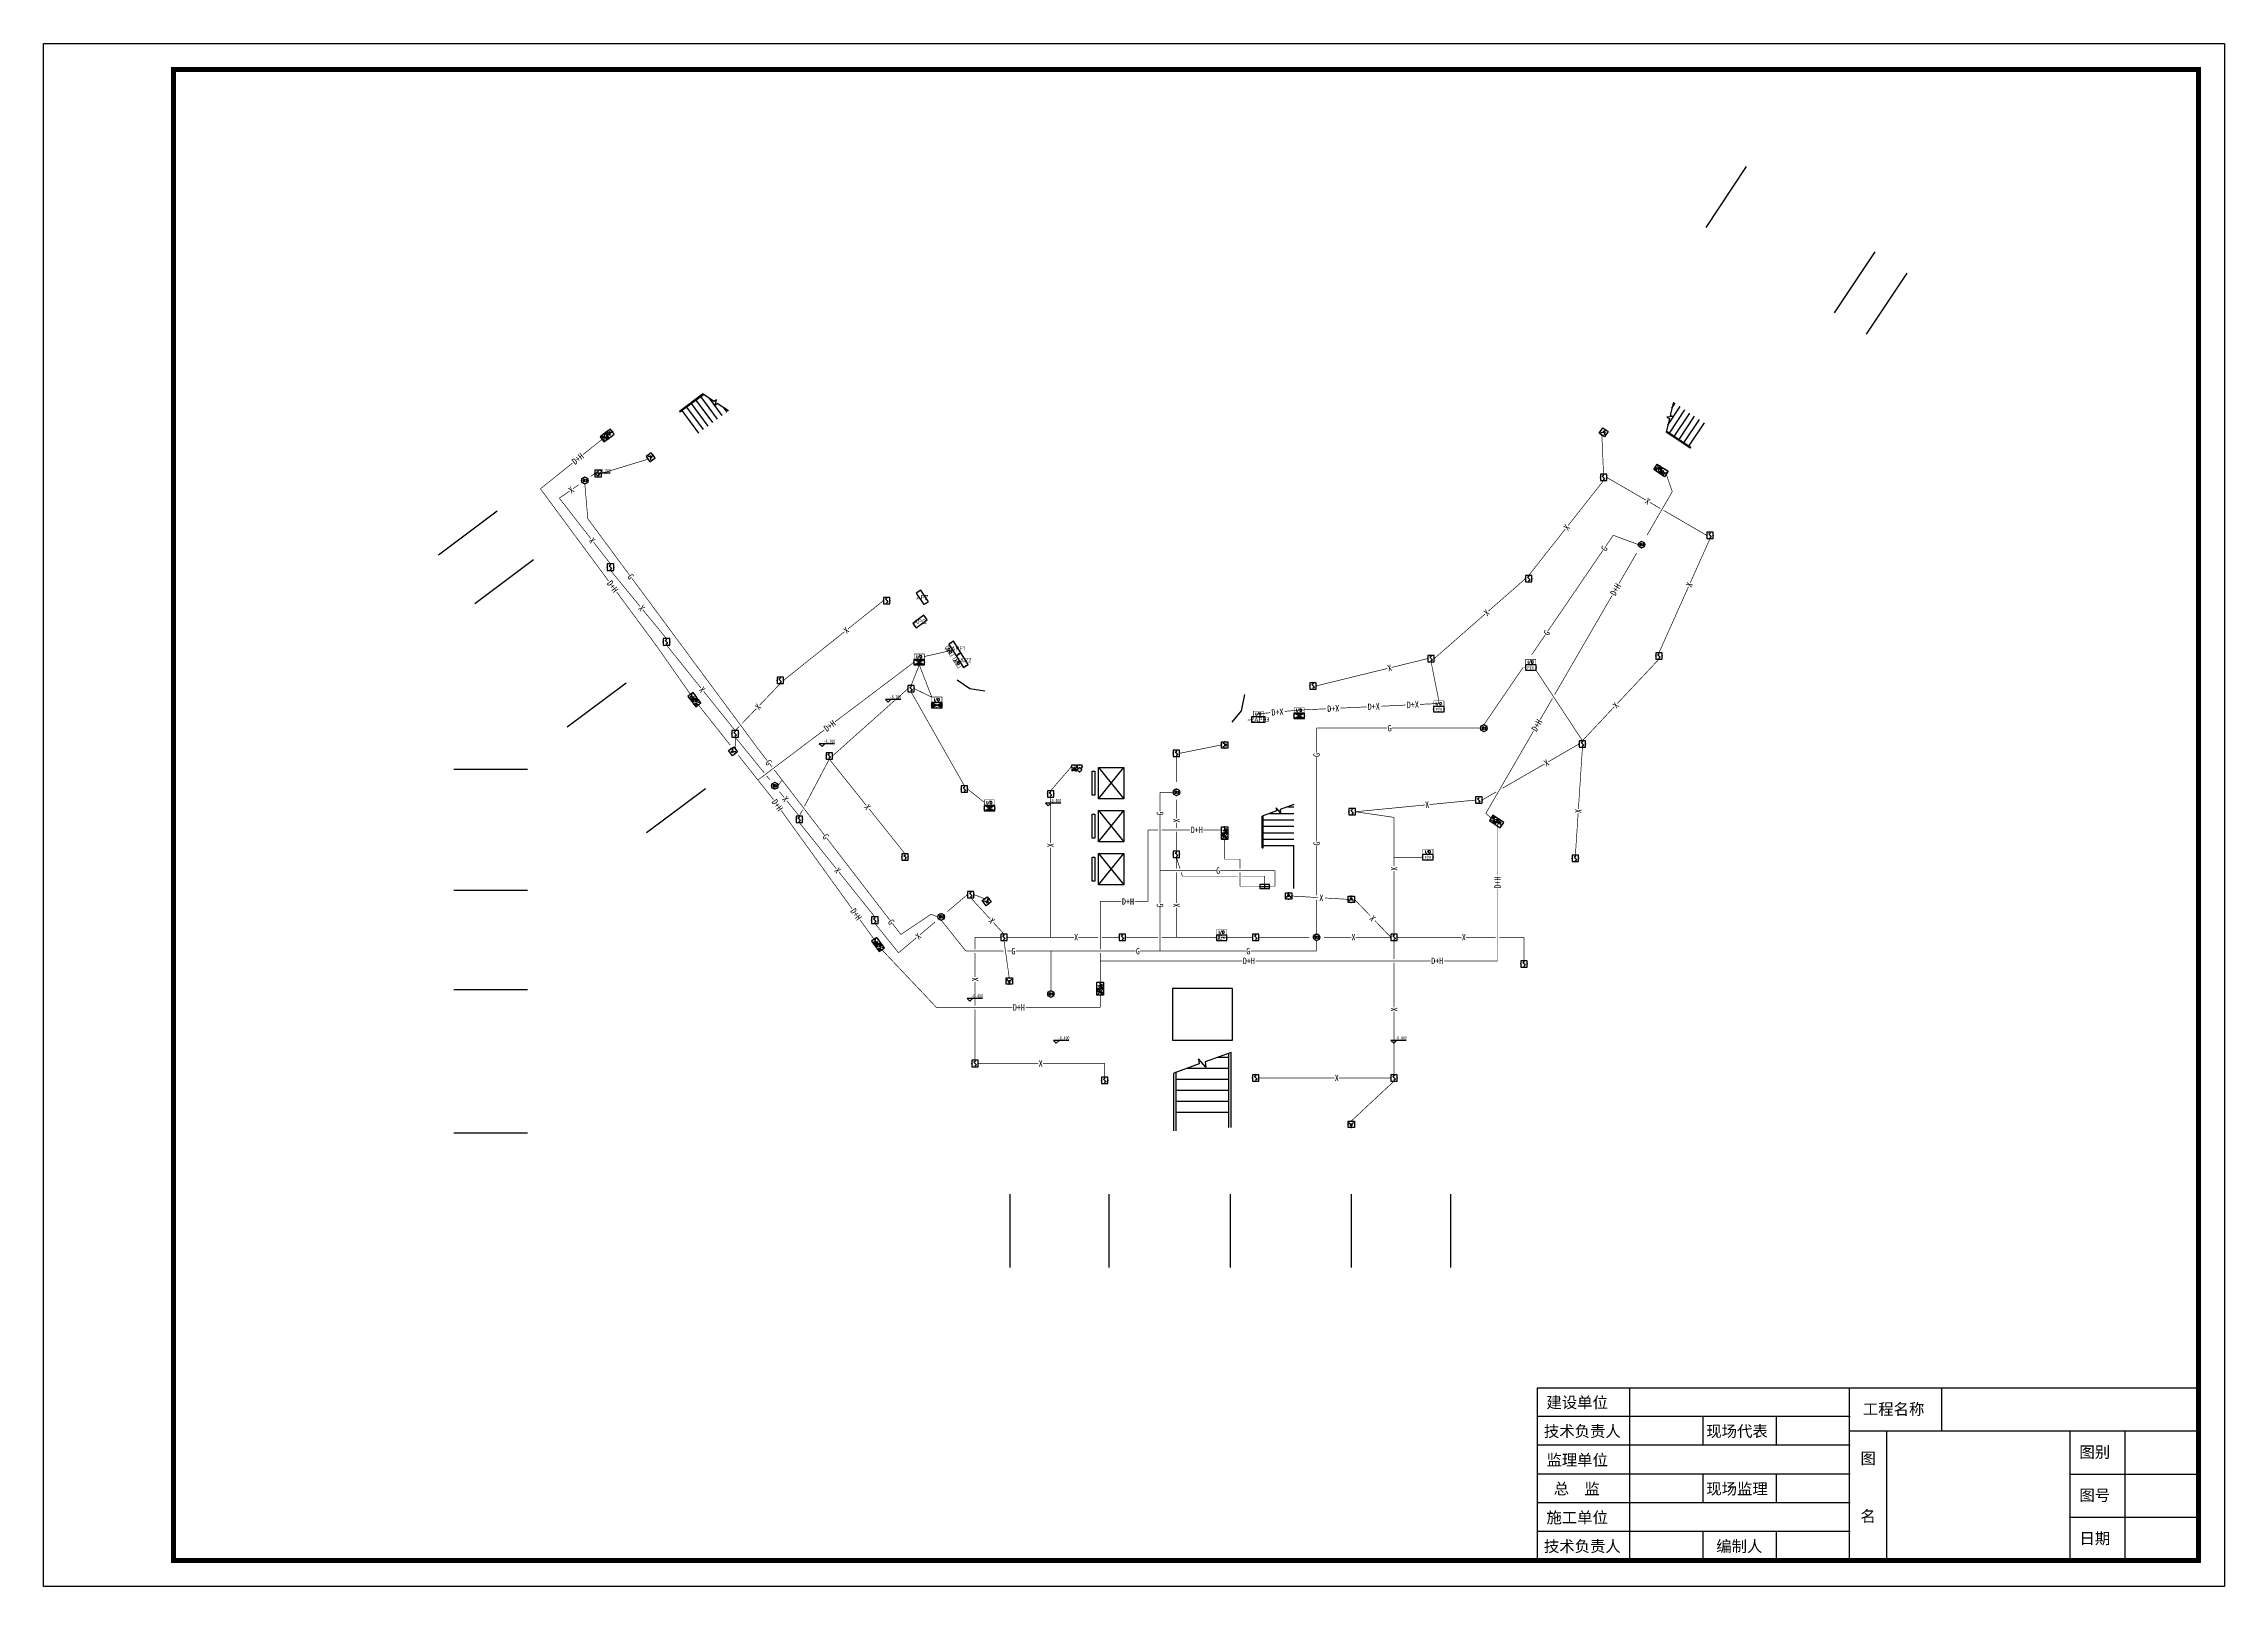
# Model space of a CAD drawing. Extents: x -149393 to 1177518, y -366685 to 296590.
# Drawn here: x -16952 to 101848, y -186685 to -102676 of the extents above; entities that cross this region are included whole.
import ezdxf
from ezdxf.enums import TextEntityAlignment as Align

# ---------------------------------------------------------------- set-up
doc = ezdxf.new("R2010")
doc.units = 0
doc.header["$LTSCALE"] = 1000
doc.header["$MEASUREMENT"] = 0
doc.linetypes.add('常规', pattern=[20, 10, 0, 10])
doc.layers.get('0').update_dxf_attribs({"linetype": 'CONTINUOUS'})
for name, color, linetype in [('AXIS', 3, 'CONTINUOUS'), ('DIM-消防信号', 3, 'CONTINUOUS'), ('EQUIP-消防', 3, 'CONTINUOUS'), ('EQUIP-箱柜', 3, 'CONTINUOUS'), ('PUB_TITLE', 253, 'CONTINUOUS'), ('SIG_TEXT', 7, 'CONTINUOUS'), ('STAIR', 2, 'CONTINUOUS'), ('TEL_TEXT', 7, 'CONTINUOUS'), ('WALL', 9, 'CONTINUOUS'), ('WIRE-消防', 3, '常规'), ('WIRE-消防信号', 4, 'TG_S'), ('WIRE-消防电源', 2, 'TG_D')]:
    doc.layers.add(name, color=color, linetype=linetype)
doc.styles.add('_TCH_LABEL', font='COMPLEX', dxfattribs={"bigfont": 'GBCBIG'})
doc.styles.add('_TEL_ATTDEF', font='GBENOR', dxfattribs={"width": 0.8, "height": 3, "bigfont": 'GBCBIG'})
doc.styles.add('_TEL_DIM', font='', dxfattribs={"width": 0.8, "height": 3.5})
doc.styles.add('HZ', font='')
doc.styles.get("Standard").update_dxf_attribs({"font": 'gbenor.shx', "bigfont": 'gbcbig.shx'})
doc.styles.add('TG_LINETYPE', font='SIMPLEX', dxfattribs={"width": 0.8, "height": 3, "bigfont": 'HZTXT'})
doc.styles.add('宋体', font='')
doc.styles.get('_TEL_DIM').set_extended_font_data('SimSun')
doc.styles.get('HZ').set_extended_font_data('SimSun')
doc.styles.get('宋体').set_extended_font_data('SimSun')
doc.linetypes.add('TG_D', pattern='A,2,-0.3,["D",TG_LINETYPE,S=0.1,R=0,X=-0.23,Y=-0.15],0', length=2.3)
doc.linetypes.add('TG_S', pattern='A,2,-0.45,["S",TG_LINETYPE,S=0.1,R=0,X=-0.3,Y=-0.15],0', length=2.45)

# ---------------------------------------------------------------- blocks, each defined once
blk = doc.blocks.new('$equip$00001423')
for p, q in [((0.75, 0.6), (-0.75, 0.6)), ((-0.75, 0.6), (-0.75, 0)), ((-0.75, 0.3), (0.75, 0.3)), ((-0.75, 0), (0.75, 0)), ((0, 0), (0, 0.6)), ((0.75, 0), (0.75, 0.6))]:
    blk.add_line(p, q)
for p in [(-0.75, 0.3), (0, 0.6), (0, 0), (0.75, 0.3)]:
    blk.add_point(p)
at = {"style": '_TCH_LABEL', "flags": 9}
blk.add_attdef('A', (0, 0), '', height=0.00002, dxfattribs=at)
blk = doc.blocks.new('$equip_U$00000103(cyc-PC)')
for p, q in [((0.5, 0.5), (-0.5, 0.5)), ((-0.5, 0.5), (-0.5, -0.5)), ((-0.2, 0.2), (0.05, 0.4)), ((0, 0), (-0.2, 0.2)), ((0, 0), (0.2, -0.2)), ((0.5, -0.5), (0.5, 0.5)), ((-0.5, -0.5), (0.5, -0.5)), ((0.2, -0.2), (-0.05, -0.4))]:
    blk.add_line(p, q)
for p in [(-0.5, 0), (0, 0.5), (0.5, 0), (0, -0.5)]:
    blk.add_point(p)
at = {"color": 7, "style": '_TEL_DIM', "flags": 1}
blk.add_attdef('A', text='', height=0.00002, dxfattribs=at).set_placement((0, 0), align=Align.MIDDLE_CENTER)
blk = doc.blocks.new('$equip_U$00000105(cyc-PC)')
for p, q in [((0.5, 1), (-0.5, 1)), ((-0.5, 1), (-0.5, 0)), ((-0.5, 0), (0.5, 0)), ((-0.17, 0.5), (-0.17, 0.15)), ((0.5, 0), (0.5, 1))]:
    blk.add_line(p, q)
for radius in [0.226, 0.113]:
    blk.add_circle((0.23, 0.36), radius)
blk.add_arc((-0.17, 0.8), 0.3, 180, 0)
for p in [(-0.5, 0.5), (0, 1), (0, 0), (0.5, 0.5)]:
    blk.add_point(p)
at = {"color": 7, "style": '_TEL_DIM', "flags": 1}
blk.add_attdef('A', text='', height=0.00002, dxfattribs=at).set_placement((0, 0), align=Align.MIDDLE_CENTER)
blk = doc.blocks.new('$equip_U$00000107(cyc-PC)')
for p, q in [((-0.5, 1), (-0.5, 0)), ((0.5, 1), (-0.5, 0)), ((0.5, 1), (-0.5, 1)), ((-0.5, 0), (0.5, 0)), ((-0.27, 0.87, 0), (-0.42, 0.87, 0)), ((-0.42, 0.87, 0), (-0.42, 0.57, 0)), ((-0.42, 0.57, 0), (-0.27, 0.57, 0)), ((-0.27, 0.82, 0), (-0.07, 0.92, 0)), ((-0.27, 0.57, 0), (-0.27, 0.87, 0)), ((-0.07, 0.52, 0), (-0.27, 0.62, 0)), ((-0.07, 0.92, 0), (-0.07, 0.52, 0)), ((0.11, 0.16), (0.34, 0.4)), ((0.11, 0.4), (0.34, 0.16)), ((0.5, 0), (0.5, 1))]:
    blk.add_line(p, q)
blk.add_circle((0.22, 0.28), 0.169)
for p in [(-0.5, 0.5), (0, 1), (0, 0), (0.5, 0.5)]:
    blk.add_point(p)
at = {"color": 7, "style": '_TEL_DIM', "flags": 1}
blk.add_attdef('A', text='', height=0.00002, dxfattribs=at).set_placement((0, 0), align=Align.MIDDLE_CENTER)
blk = doc.blocks.new('$equip$00001635')
for p, q in [((-0.01, -0.35, 0), (-0.26, -0.35, 0)), ((-0.26, -0.35, 0), (-0.26, -0.65, 0)), ((-0.26, -0.65, 0), (-0.01, -0.65, 0)), ((-0.01, -0.4, 0), (0.24, -0.3, 0)), ((-0.01, -0.65, 0), (-0.01, -0.35, 0)), ((0.24, -0.7, 0), (-0.01, -0.6, 0)), ((0.24, -0.3, 0), (0.24, -0.7, 0))]:
    blk.add_line(p, q)
blk.add_circle((0, -0.5), 0.5)
at = {"flags": 9}
blk.add_attdef('A', (0, 0), '', height=0.00002, dxfattribs=at)
blk.add_attdef('B', text='', height=0.4, dxfattribs=at).set_placement((0.85, -0.68), align=Align.MIDDLE_CENTER)
blk = doc.blocks.new('$equip_U$00000115(cyc-PC)')
for p in [(0.01, 0.5, 0), (-0.49, 0, 0), (0.01, -0.5, 0), (0.51, 0, 0)]:
    blk.add_point(p)
blk.add_blockref('$equip$00001635', (0.01, 0.5, 0))
at = {"color": 7, "style": '_TEL_DIM', "flags": 1}
blk.add_attdef('A', text='', height=0.00002, dxfattribs=at).set_placement((0, 0), align=Align.MIDDLE_CENTER)
blk = doc.blocks.new('$equip_U$00000302(cyc-PC)')
for p, q in [((0.5, 0.5), (-0.5, 0.5)), ((-0.5, 0.5), (-0.5, -0.5)), ((0, 0), (0, -0.35)), ((0.5, -0.5), (0.5, 0.5)), ((-0.5, -0.5), (0.5, -0.5)), ((-0.22, -0.17), (0.22, -0.17))]:
    blk.add_line(p, q)
blk.add_arc((0, 0.3), 0.3, 180, 0)
for p in [(-0.5, 0), (0, 0.5), (0.5, 0), (0, -0.5)]:
    blk.add_point(p)
at = {"color": 7, "style": '_TEL_DIM', "flags": 1}
blk.add_attdef('A', text='', height=0.00002, dxfattribs=at).set_placement((0, 0), align=Align.MIDDLE_CENTER)
blk = doc.blocks.new('$equip$00002785')
for p, q in [((0.65, 0.65), (-0.65, 0.65)), ((-0.65, 0.65), (-0.65, 0)), ((-0.65, 0), (0.65, 0)), ((0.65, 0), (0.65, 0.65))]:
    blk.add_line(p, q)
at = {"const_width": 0.04}
blk.add_lwpolyline([(-0.65, 0.65), (0.65, 0.65), (0.65, 0), (-0.65, 0), (-0.65, 0.65), (0.65, 0.65)], dxfattribs=at)
for p in [(-0.65, 0.33), (0, 0.65), (0, 0), (0.65, 0.33)]:
    blk.add_point(p)
at = {"color": 7}
blk.add_attdef('$TEXT$', text='', height=0.3, dxfattribs=at).set_placement((0.01, 0.34), align=Align.MIDDLE_CENTER)
at = {"color": 7, "flags": 1}
for tag, height, p in [('A', 0.00002, (0, 0)), ('B', 0.4, (0.9, 0.25))]:
    blk.add_attdef(tag, text='', height=height, dxfattribs=at).set_placement(p, align=Align.MIDDLE_CENTER)
blk = doc.blocks.new('$equip$00002794')
for p, q in [((0, -0.55), (0, 0)), ((0, 0), (0.23, 0)), ((-0.55, -0.85), (-0.55, -0.25)), ((-0.55, -0.25), (0.55, -0.85)), ((0.55, -0.25), (-0.55, -0.85)), ((0.55, -0.25), (0.55, -0.85))]:
    blk.add_line(p, q)
for p in [(-0.55, -0.55), (0, -0.55), (0.55, -0.55)]:
    blk.add_point(p)
at = {"color": 7, "flags": 1}
for tag, height, p in [('A', 0.00002, (0, 0)), ('B', 0.4, (0.8, -0.61))]:
    blk.add_attdef(tag, text='', height=height, dxfattribs=at).set_placement(p, align=Align.MIDDLE_CENTER)
blk = doc.blocks.new('$equip$00002792')
at = {"const_width": 0.04}
blk.add_lwpolyline([(-0.5, 0, -1), (0.5, 0, -1), (-0.5, 0, -1.463176)], format="xyb", dxfattribs=at)
blk.add_circle((0, 0), 0.5)
for p in [(-0.5, 0), (0, 0.5), (0.5, 0), (0, -0.5)]:
    blk.add_point(p)
at = {"color": 7}
blk.add_attdef('$TEXT$', text='', height=0.4, dxfattribs=at).set_placement((0, 0), align=Align.MIDDLE_CENTER)
at = {"color": 7, "flags": 1}
for tag, height, p in [('A', 0.00002, (0, 0)), ('B', 0.4, (0.75, -0.25))]:
    blk.add_attdef(tag, text='', height=height, dxfattribs=at).set_placement(p, align=Align.MIDDLE_CENTER)
blk = doc.blocks.new('A$C74276B88')
at = {"layer": 'EQUIP-消防', "linetype": 'ByBlock', "xscale": 207.6180480014955, "yscale": 207.6180480014955, "zscale": 207.6180480014955}
for name, p, values in [('$equip$00002785', (139, 228), {'$TEXT$': 'I'}), ('$equip$00002785', (438, 228), {'$TEXT$': 'I'}), ('$equip$00002792', (435, 108), {'$TEXT$': 'L'})]:
    blk.add_blockref(name, p, dxfattribs=at).add_auto_attribs(values)
blk.add_blockref('$equip$00002794', (140, 207), dxfattribs=at)
blk = doc.blocks.new('$equip_U$00000093(zhengbolin)')
at = {"color": 0, "linetype": 'Continuous', "const_width": 0.0557}
blk.add_lwpolyline([(0.65, 0.65), (-0.65, 0.65), (-0.65, 0), (0.65, 0)], close=True, dxfattribs=at)
at = {"color": 7, "style": '_TCH_LABEL'}
blk.add_attdef('$TEXT$', text='', height=0.334, dxfattribs=at).set_placement((-0.01, 0.3), align=Align.MIDDLE_CENTER)
at = {"color": 7, "style": '_TEL_DIM', "flags": 1}
for tag in ['A', 'REMARK']:
    blk.add_attdef(tag, text='', height=0.000025, dxfattribs=at).set_placement((0, 0), align=Align.MIDDLE_CENTER)
blk = doc.blocks.new('$equip$00001921')
for p, q in [((0.65, 0.33), (-0.65, 0.33)), ((0.65, 0.33), (-0.65, -0.33)), ((-0.65, 0.33), (0.65, -0.33)), ((-0.65, 0.33), (-0.65, -0.33)), ((0.65, -0.33), (0.65, 0.33)), ((-0.65, -0.33), (0.65, -0.33))]:
    blk.add_line(p, q)
for p in [(-0.65, 0), (0, 0.33), (0.65, 0), (0, -0.33)]:
    blk.add_point(p)
for points in [[(-0.65, 0.33), (0, 0), (0.65, 0.33)], [(0, 0), (-0.65, -0.33), (0.65, -0.33)]]:
    blk.add_solid(points)
at = {"layer": 'TEL_TEXT', "style": '_TEL_DIM', "flags": 1}
blk.add_attdef('A', text='', height=0.00002, dxfattribs=at).set_placement((0, 0), align=Align.MIDDLE_CENTER)
blk = doc.blocks.new('$equip$00001917')
for p, q in [((0.65, 0.33), (-0.65, 0.33)), ((0.65, 0.33), (-0.65, -0.33)), ((-0.65, 0.33), (0.65, -0.33)), ((-0.65, 0.33), (-0.65, -0.33)), ((0.65, -0.33), (0.65, 0.33)), ((-0.65, -0.33), (0.65, -0.33))]:
    blk.add_line(p, q)
for p in [(-0.65, 0), (0, 0.33), (0.65, 0), (0, -0.33)]:
    blk.add_point(p)
for points in [[(-0.65, 0.33), (0, 0), (-0.65, -0.33)], [(0.65, 0.33), (0, 0), (0.65, -0.33)]]:
    blk.add_solid(points)
at = {"layer": 'TEL_TEXT', "style": '_TEL_DIM', "flags": 1}
blk.add_attdef('A', text='', height=0.00002, dxfattribs=at).set_placement((0, 0), align=Align.MIDDLE_CENTER)
blk = doc.blocks.new('$equip$00001929')
for p, q in [((0.65, 0.65), (-0.65, 0.65)), ((-0.65, 0.65), (-0.65, 0)), ((-0.65, 0), (0.65, 0)), ((0.65, 0), (0.65, 0.65))]:
    blk.add_line(p, q)
for p in [(-0.65, 0.33), (0, 0.65), (0, 0), (0.65, 0.33)]:
    blk.add_point(p)
at = {"color": 7, "style": '_TEL_DIM'}
blk.add_attdef('$TEXT$', text='', height=0.34, dxfattribs=at).set_placement((0.01, 0.34), align=Align.MIDDLE_CENTER)
at = {"color": 7, "style": '_TEL_DIM', "flags": 1}
blk.add_attdef('A', text='', height=0.00002, dxfattribs=at).set_placement((0, 0), align=Align.MIDDLE_CENTER)
blk = doc.blocks.new('会签栏')
at = {"layer": 'PUB_TITLE', "color": 4, "lineweight": 30}
blk.add_lwpolyline([(-18000, 0), (-18000, 4700), (0, 4700)], dxfattribs=at)
at = {"layer": 'PUB_TITLE', "color": 4}
for points in [[(-15500, 4700), (-15500, 0)], [(-9500, 0), (-9500, 4700)], [(-7000, 4700), (-7000, 3525)], [(-9500, 3917), (-18000, 3917)], [(-13500, 3917), (-13500, 3133)], [(-11500, 3917), (-11500, 3133)], [(-9500, 3133), (-18000, 3133)], [(-9500, 3525), (0, 3525)], [(-8500, 3525), (-8500, 0)], [(-3500, 3525), (-3500, 0)], [(-2000, 3525), (-2000, 0)], [(-9500, 2350), (-18000, 2350)], [(-13500, 2350), (-13500, 1567)], [(-11500, 2350), (-11500, 1567)], [(-3500, 2350), (0, 2350)], [(-9500, 1567), (-18000, 1567)], [(-9500, 783), (-18000, 783)], [(-13500, 783), (-13500, 0)], [(-11500, 783), (-11500, 0)], [(-3500, 1175), (0, 1175)]]:
    blk.add_lwpolyline(points, dxfattribs=at)
at = {"layer": 'PUB_TITLE'}
for p in [(-9500, 3917), (-9500, 3133), (-9500, 2350), (-9500, 1567), (-9500, 783), (-3500, 1175)]:
    blk.add_point(p, dxfattribs=at)
at = {"layer": 'PUB_TITLE', "color": 4}
blk.add_point((-3500, 2350), dxfattribs=at)
at = {"lineweight": -3, "style": '宋体'}
for s, p in [('建设单位', (-17758, 4147)), ('工程名称', (-9140, 3965)), ('技术负责人', (-17828, 3363)), ('现场代表', (-13405, 3363)), ('图别', (-3241, 2796)), ('监理单位', (-17758, 2580)), ('图', (-9206, 2624)), ('总  监', (-17560, 1797)), ('现场监理', (-13405, 1797)), ('图号', (-3241, 1621)), ('施工单位', (-17758, 1013)), ('名', (-9206, 1049)), ('日期', (-3241, 446)), ('技术负责人', (-17828, 230)), ('编制人', (-13134, 230))]:
    blk.add_text(s, height=307, dxfattribs=at).set_placement(p)
blk = doc.blocks.new('$equip$00002698')
for p, q in [((-0.75, 0.6), (-0.75, 0)), ((0.75, 0.6), (-0.75, 0.6)), ((-0.75, 0), (0.75, 0)), ((0.75, 0), (0.75, 0.6))]:
    blk.add_line(p, q)
at = {"const_width": 0.04}
blk.add_lwpolyline([(-0.75, 0.6), (-0.75, 0), (0.75, 0), (0.75, 0.6), (-0.75, 0.6), (-0.75, 0)], dxfattribs=at)
for p in [(-0.75, 0.3), (0, 0.6), (0, 0), (0.75, 0.3)]:
    blk.add_point(p)
at = {"color": 7}
blk.add_attdef('$TEXT$', text='', height=0.5, dxfattribs=at).set_placement((0, 0.3), align=Align.MIDDLE_CENTER)
at = {"color": 7, "style": '_TEL_DIM', "flags": 1}
for tag in ['A', 'REMARK']:
    blk.add_attdef(tag, text='', height=0.00002, dxfattribs=at).set_placement((0, 0), align=Align.MIDDLE_CENTER)
blk = doc.blocks.new('A$C6F7E2673')
at = {"layer": 'STAIR'}
for p, q in [((790, 2759), (0, 2474)), ((414, 2623), (1740, 2623)), ((1000, 2655), (777, 2923)), ((777, 2923), (790, 2759)), ((1740, 3101), (985, 2829)), ((985, 2829), (1000, 2655)), ((1386, 2973), (1740, 2973)), ((0, 741), (0, 2474)), ((60, 741), (60, 2496)), ((60, 2273), (1740, 2273)), ((60, 1923), (1740, 1923)), ((60, 1573), (1740, 1573)), ((0, 741), (60, 741)), ((60, 1223), (1740, 1223)), ((60, 873), (1740, 873))]:
    blk.add_line(p, q, dxfattribs=at)
blk = doc.blocks.new('A$C3AE45B76')
at = {"xscale": 0.9107142857123088, "yscale": 0.9107142857123088, "zscale": 0.9107142857123088, "rotation": 306.8700000001079}
blk.add_blockref('A$C6F7E2673', (-445, 790), dxfattribs=at)

msp = doc.modelspace()

# ---------------------------------------------------------------- linework, layer by layer
at = {"color": 59}
for p, q in [((13910.3, -126062.6), (13075.2, -126063.1)), ((13075.2, -126063.1), (13223.6, -126212.9)), ((13223.6, -126212.9), (13375.7, -126062.9)), ((29736.9, -138383.8), (28901.8, -138384.3)), ((28901.8, -138384.3), (29050.2, -138534.1)), ((29050.2, -138534.1), (29202.3, -138384.1)), ((26139.4, -140803.9), (25304.2, -140804.4)), ((25304.2, -140804.4), (25452.7, -140954.2)), ((25452.7, -140954.2), (25604.8, -140804.2)), ((40507.1, -142098.2), (41897.4, -143798.2)), ((40507.1, -143798.2), (41897.4, -142098.2)), ((38453.1, -144037), (37617.9, -144037.4)), ((37617.9, -144037.4), (37766.4, -144187.3)), ((37766.4, -144187.3), (37918.5, -144037.2)), ((40507.1, -144438.2), (41897.4, -146138.2)), ((40507.1, -146138.2), (41897.4, -144438.2)), ((40507.1, -146778.2), (41897.4, -148478.2)), ((40507.1, -148478.2), (41897.4, -146778.2)), ((34186.6, -154672.6), (33351.4, -154673.1)), ((33351.4, -154673.1), (33499.9, -154822.9)), ((33499.9, -154822.9), (33652, -154672.9)), ((38900.1, -156952.9), (38064.9, -156953.4)), ((38064.9, -156953.4), (38213.4, -157103.2)), ((38213.4, -157103.2), (38365.4, -156953.2)), ((57279.9, -156952.9), (56444.7, -156953.4)), ((56444.7, -156953.4), (56593.2, -157103.2)), ((56593.2, -157103.2), (56745.2, -156953.2))]:
    msp.add_line(p, q, dxfattribs=at)
for points in [[(40177.2, -142298.2), (40305.7, -142298.2), (40305.7, -143598.2), (40177.2, -143598.2)], [(40507.1, -142098.2), (41897.4, -142098.2), (41897.4, -143798.2), (40507.1, -143798.2)], [(40177.2, -144638.2), (40305.7, -144638.2), (40305.7, -145938.2), (40177.2, -145938.2)], [(40507.1, -144438.2), (41897.4, -144438.2), (41897.4, -146138.2), (40507.1, -146138.2)], [(40177.2, -146978.2), (40305.7, -146978.2), (40305.7, -148278.2), (40177.2, -148278.2)], [(40507.1, -146778.2), (41897.4, -146778.2), (41897.4, -148478.2), (40507.1, -148478.2)], [(47806.9, -154121.7), (44539, -154121.7), (44539, -156940.7), (47806.9, -156940.7)]]:
    msp.add_lwpolyline(points, close=True, dxfattribs=at)
at = {"layer": 'AXIS'}
for p, q in [((73608.1, -112695.3), (75821.7, -109363.6)), ((80604.6, -117343.7), (82818.2, -114012.1)), ((82353.8, -118505.9), (84567.3, -115174.2)), ((7757.6, -128139.3), (4557.6, -130539.3)), ((9737.6, -130779.3), (6537.6, -133179.3)), ((9737.6, -130779.3), (6537.6, -133179.3)), ((14777.6, -137499.3), (11577.6, -139899.3)), ((9402.8, -142198.2), (5402.8, -142198.2)), ((19097.6, -143259.3), (15897.6, -145659.3)), ((9402.8, -148798.2), (5402.8, -148798.2)), ((9402.8, -148798.2), (5402.8, -148798.2)), ((9402.8, -154198.2), (5402.8, -154198.2)), ((9402.8, -154198.2), (5402.8, -154198.2)), ((9402.8, -161998.2), (5402.8, -161998.2)), ((35680.8, -165324), (35680.8, -169324)), ((41080.8, -165324), (41080.8, -169324)), ((47680.8, -165324), (47680.8, -169324)), ((54280.8, -165324), (54280.8, -169324)), ((59680.8, -165324), (59680.8, -169324))]:
    msp.add_line(p, q, dxfattribs=at)
at = {"layer": 'PUB_TITLE'}
msp.add_lwpolyline([(-16952.5, -102676.1), (101847.5, -102676.1), (101847.5, -186684.6), (-16952.5, -186684.6)], close=True, dxfattribs=at)
at = {"layer": 'PUB_TITLE', "const_width": 270.7}
msp.add_lwpolyline([(-9881, -104090.4), (100433.2, -104090.4), (100433.2, -185270.4), (-9881, -185270.4), (-9881, -104090.4)], close=True, dxfattribs=at)
at = {"layer": 'STAIR', "color": 59}
for p, q in [((50211.2, -144457.8), (49420.8, -144742.3)), ((49420.8, -146475.6), (49420.8, -144742.3)), ((49480.8, -146475.6), (49480.8, -144720.7)), ((49834.7, -144593.3), (51160.8, -144593.3)), ((50420.7, -144562), (50197.5, -144294.1)), ((50197.5, -144294.1), (50211.2, -144457.8)), ((51160.8, -144115.9), (50406.1, -144387.6)), ((50406.1, -144387.6), (50420.7, -144562)), ((50806.9, -144243.3), (51160.8, -144243.3)), ((49480.8, -144943.3), (51160.8, -144943.3)), ((49480.8, -145293.3), (51160.8, -145293.3)), ((49480.8, -145643.3), (51160.8, -145643.3)), ((49480.8, -145993.3), (51160.8, -145993.3)), ((49420.8, -146475.6), (49480.8, -146475.6)), ((49480.8, -146343.3), (51160.8, -146343.3)), ((51160.8, -148678.2), (51160.8, -146318.5)), ((46352, -158417.7), (45969.4, -157958.5)), ((45969.4, -157958.5), (45993, -158239)), ((47740.8, -157609.8), (46326.9, -158118.8)), ((47014.2, -157871.4), (47620.8, -157871.4)), ((47620.8, -161698.2), (47620.8, -157653)), ((47740.8, -161698.2), (47740.8, -157609.8)), ((45993, -158239), (44620.8, -158733)), ((44620.8, -161878.2), (44620.8, -158733)), ((44740.8, -161878.2), (44740.8, -158689.8)), ((44740.8, -159071.4), (47620.8, -159071.4)), ((45347.5, -158471.4), (47620.8, -158471.4)), ((46326.9, -158118.8), (46352, -158417.7)), ((44740.8, -159671.4), (47620.8, -159671.4)), ((44740.8, -160271.4), (47620.8, -160271.4)), ((44740.8, -160871.4), (47620.8, -160871.4))]:
    msp.add_line(p, q, dxfattribs=at)
at = {"layer": 'WALL'}
for points in [[(32815.4, -137313.6), (33511.9, -137800.8), (34330.4, -137913.5)], [(47800.8, -139633.3), (48306.2, -139016.4), (48491, -138123.6)]]:
    msp.add_lwpolyline(points, dxfattribs=at)
at = {"layer": 'WIRE-消防', "color": 0, "linetype": '常规', "const_width": 35}
for points in [[(13468.4, -124224.9), (12434.3, -125054.8)], [(11862.8, -125513.3), (10112, -126918.3)], [(13825.8, -131942), (10112, -126918.3)], [(70395.7, -129443.1), (71770.4, -127072)], [(71442.5, -126111.2), (71770.4, -127072)], [(68864.4, -132084.3), (69827.4, -130423.3)], [(16447.2, -135488.1), (14261.3, -132531.2)], [(65356.2, -138135.6), (68496.9, -132718.2)], [(18287.7, -138115.8), (16447.2, -135488.1)], [(30461.4, -136361.1), (26163.1, -139604.3)], [(31027.4, -136051.1), (32414, -135737.5)], [(18710.9, -138680.1), (20447.6, -140868.3)], [(64576, -139481.3), (65244, -138329.1)], [(25578.2, -140045.6), (21960.9, -142775)], [(61611.2, -144595.1), (64208.5, -140115.2)], [(20894.7, -141431.6), (22720.8, -143732.5)], [(22803.4, -143847), (22720.8, -143732.5)], [(27091.1, -149790.4), (23232.1, -144441.2)], [(61904.9, -144842.8), (61611.2, -144595.1)], [(43210.9, -149386.8), (43210.9, -145490.8)], [(43762.7, -145490.8), (43210.9, -145490.8)], [(45497.9, -145490.8), (43962.7, -145490.8)], [(47210.8, -145490.8), (46230.6, -145490.8)], [(47385.8, -146021.2), (47385.8, -147085.3)], [(62249.8, -145282.1), (62249.8, -147984.8)], [(48220.3, -147085.3), (47385.8, -147085.3)], [(48220.3, -147607.7), (48220.3, -147085.3)], [(48220.3, -148573.2), (48220.3, -147807.7)], [(40605.8, -149386.8), (41753.1, -149386.8)], [(40605.8, -151993.7), (40605.8, -149386.8)], [(42485.8, -149386.8), (43210.9, -149386.8)], [(49308.3, -148573.2), (48220.3, -148573.2)], [(62249.8, -148717.6), (62249.8, -152626.9)], [(28289.7, -151451.7), (27519.8, -150384.6)], [(28712.9, -152016), (31683.5, -155155.7)], [(40605.8, -153780.8), (40605.8, -152193.7)], [(48341.1, -152626.9), (40605.8, -152626.9)], [(58601.4, -152626.9), (49073.8, -152626.9)], [(62249.8, -152626.9), (59334.1, -152626.9)], [(31683.5, -155155.7), (35812.6, -155155.7)], [(36545.3, -155155.7), (40605.8, -155155.7)], [(40605.8, -154486.2), (40605.8, -155155.7)]]:
    msp.add_lwpolyline(points, dxfattribs=at)
at = {"layer": 'WIRE-消防', "linetype": '常规', "const_width": 35}
for points in [[(67933.6, -123990), (68027.2, -126121.9)], [(13429.9, -126082.6), (15972.5, -125303.9)], [(11687, -127049.8), (11141.9, -127428.3)], [(12197.1, -126695.6), (11887.6, -126910.5)], [(13079.9, -126082.6), (12847, -126244.3)], [(68027.2, -126471.9), (66092.6, -128921.3)], [(68202.2, -126296.9), (70328.5, -127529.7)], [(12856.5, -129631.2), (11141.9, -127428.3)], [(70539.8, -127652.2), (71122.5, -127990.1)], [(71295.6, -128090.4), (73651.5, -129456.2)], [(65941.2, -129112.9), (63952.4, -131631)], [(13928.3, -131008.3), (13006.5, -129824)], [(72751.6, -132033.5), (73826.5, -129631.2)], [(13928.3, -131358.3), (15544, -133326.9)], [(63777.4, -131806), (61748.2, -133584.5)], [(28799.1, -133005.8), (26867.3, -134547.8)], [(71047, -135843.3), (72651.9, -132256.5)], [(15699, -133515.7), (16978.2, -135074.3)], [(61564.5, -133745.5), (58807.3, -136162)], [(16978.2, -135424.3), (18850.5, -137756.3)], [(26676.5, -134700.1), (23352.5, -137353.3)], [(30749.6, -136505.2), (30305.2, -137627.7)], [(58457.3, -136162), (56491.7, -136643.2)], [(58632.3, -136337), (59054.8, -138469.2)], [(68771.6, -138616.2), (71047, -136193.3)], [(23177.5, -137528.3), (22049, -138703.7)], [(30130.2, -137802.7), (26022.4, -141464.6)], [(56254.4, -136701.2), (52379.1, -137649.8)], [(64348.4, -136797.2), (66877.5, -140633.1)], [(19003.5, -137946.7), (20721.5, -140086.4)], [(21879.9, -138879.9), (21081.3, -139711.7)], [(30305.2, -137977.7), (33208, -143093.8)], [(66877.5, -140633.1), (68604.4, -138794.3)], [(20940.7, -139858), (20721.5, -140086.4)], [(20721.5, -140436.4), (22305.6, -142389.7)], [(20744.1, -141099.4), (20721.5, -140436.4)], [(44935.1, -141321.7), (47210.8, -140866.1)], [(65020.3, -141779.9), (66702.5, -140808.1)], [(66877.5, -140983.1), (66657.7, -144345.7)], [(22431.6, -142545.1), (22603.5, -142757.1)], [(24497.4, -144200), (25847.4, -141639.6)], [(25847.4, -141639.6), (27855.2, -144146.4)], [(37903.1, -143359.7), (39051.5, -142037.1)], [(44760.1, -141496.7), (44760.1, -142884.2)], [(62522.2, -143223.1), (64808.8, -141902.1)], [(23135.7, -143413.4), (23381.4, -143716.2)], [(33383, -143268.8), (34291.9, -143992)], [(37903.1, -143709.7), (37903.1, -146207.7)], [(61407.2, -143867.2), (62174.6, -143423.9)], [(23535.2, -143905.9), (24212.3, -144740.8)], [(24212.3, -144740.8), (24394.8, -144394.6)], [(28007.9, -144337), (29974.3, -146792.1)], [(44760.1, -143850.6), (44760.1, -144860.9)], [(54508, -144501.9), (58298, -144134.6)], [(54508, -144501.9), (56614.8, -144810.4)], [(56614.8, -147483.9), (56614.8, -144810.4)], [(58541.1, -144111.1), (61057.2, -143867.2)], [(66641.8, -144589.4), (66492.7, -146870.4)], [(24212.3, -145090.8), (26223.1, -147601)], [(44760.1, -145105.1), (44760.1, -145390.8)], [(44760.1, -145590.8), (44760.1, -146646.3)], [(37903.1, -146452), (37903.1, -151338)], [(44760.1, -146996.3), (44760.1, -147607.7)], [(44760.1, -146996.3), (44953.7, -147607.7)], [(58171.1, -146982.7), (56614.8, -146982.7)], [(26375.8, -147791.6), (28330.7, -150232.1)], [(44760.1, -147807.7), (44760.1, -149477)], [(45017.1, -147807.7), (45081.3, -148010.5)], [(48120.3, -148010.5), (45081.3, -148010.5)], [(49570.8, -148010.5), (48320.3, -148010.5)], [(49570.8, -148468.2), (49570.8, -148010.5)], [(56614.8, -151163), (56614.8, -147728.1)], [(33377.6, -149015.6), (32283, -149939.1)], [(33552.6, -149190.6), (34616.5, -150349)], [(34317.8, -149239.3), (33727.6, -149015.6)], [(28330.7, -150582.1), (29622.1, -152184)], [(31610.7, -150506.3), (30783.2, -151204.4)], [(34781.7, -150528.9), (35364, -151163)], [(44760.1, -149721.2), (44760.1, -151338)], [(30596.5, -151361.9), (29622.1, -152184)], [(35189, -151338), (33791.6, -151338)], [(33791.6, -151993.7), (33791.6, -151338)], [(35651.4, -153548.2), (35364, -151513)], [(35539, -151338), (39174.9, -151338)], [(39419.2, -151338), (40505.8, -151338)], [(40705.8, -151338), (41641.2, -151338)], [(41991.2, -151338), (43762.7, -151338)], [(43962.7, -151338), (46960.2, -151338)], [(47204.4, -151338), (48905.2, -151338)], [(49255.2, -151338), (52004.7, -151338)], [(52794.2, -151338), (54282.4, -151338)], [(54526.7, -151338), (56439.8, -151338)], [(56614.8, -152526.9), (56614.8, -151513)], [(56789.8, -151338), (60292.8, -151338)], [(60537, -151338), (62149.8, -151338)], [(62349.8, -151338), (63695.6, -151338)], [(63695.6, -152615.1), (63695.6, -151338)], [(33791.6, -153505.3), (33791.6, -152193.7)], [(56614.8, -155149), (56614.8, -152726.9)], [(33791.6, -155055.7), (33791.6, -153749.5)], [(33791.6, -158036.2), (33791.6, -155255.7)], [(56614.8, -158820.6), (56614.8, -155393.2)], [(33966.6, -158211.2), (37240.2, -158211.2)], [(37484.4, -158211.2), (40852.9, -158211.2)], [(40852.9, -158954.8), (40852.9, -158211.2)], [(49255.2, -158995.6), (53372, -158995.6)], [(53616.3, -158995.6), (56439.8, -158995.6)], [(54280.8, -161348.2), (56614.8, -159170.6)]]:
    msp.add_lwpolyline(points, dxfattribs=at)
at = {"layer": 'WIRE-消防', "color": 2, "linetype": '常规', "const_width": 35}
for points in [[(12531, -126641.2), (12691.5, -128544.4)], [(12691.5, -128544.4), (14956.1, -131604.1)], [(68134.8, -130064.6), (68556, -129447.9)], [(69925.6, -129958.1), (68556, -129447.9)], [(64996.5, -134660.1), (67997.1, -130266.3)], [(15101.4, -131800.4), (21938.6, -141038.1)], [(64109.6, -135958.8), (64858.7, -134861.8)], [(61503.6, -139774.8), (63655.6, -136623.5)], [(52396, -141292.6), (52396, -139949.8)], [(56248.9, -139949.8), (52396, -139949.8)], [(61328.6, -139949.8), (56493.2, -139949.8)], [(21938.6, -141038.1), (22466.8, -141724.7)], [(22615.7, -141918.3), (22731.3, -142068.5)], [(22853.2, -142227), (25571.3, -145759.9)], [(52396, -146115.8), (52396, -141536.8)], [(23051.1, -143088.9), (23278.3, -142779.5)], [(44588.6, -143443.8), (43862.7, -143443.8)], [(43862.7, -143443.8), (43862.7, -144480.1)], [(43862.7, -144724.3), (43862.7, -149490.6)], [(25720.3, -145953.5), (29144.7, -150404.6)], [(52396, -149059.9), (52396, -146360)], [(46907, -147707.7), (43862.7, -147707.7)], [(50124, -147707.7), (47151.3, -147707.7)], [(50124, -148573.2), (50124, -147707.7)], [(49833.3, -148573.2), (50124, -148573.2)], [(52396, -151163), (52396, -149285.3)], [(29293.7, -150598.1), (29747.8, -151188.4)], [(29747.8, -151188.4), (31389.8, -150085.2)], [(31767.1, -150229.7), (31389.8, -150085.2)], [(31942.1, -150404.7), (33291.9, -152093.7)], [(43862.7, -149734.8), (43862.7, -152093.7)], [(52396, -151513), (52396, -152093.7)], [(35345, -152093.7), (33291.9, -152093.7)], [(35754.6, -152093.7), (35547, -152093.7)], [(37920.4, -152093.7), (35998.8, -152093.7)], [(37920.4, -154253.2), (37920.4, -152093.7)], [(37920.4, -152093.7), (42536, -152093.7)], [(42780.2, -152093.7), (48550.6, -152093.7)], [(48794.9, -152093.7), (52396, -152093.7)]]:
    msp.add_lwpolyline(points, dxfattribs=at)
at = {"layer": 'WIRE-消防信号', "linetype": 'TG_S', "const_width": 35}
for points in [[(30480.2, -137802.7), (31431.8, -138262.2)], [(50652.5, -139039.1), (51444.5, -138966.7)], [(49226.7, -139169.6), (49871.8, -139110.6)], [(51046.7, -149093.2), (52464.9, -149176.7)], [(52850.1, -149199.4), (54105.8, -149273.2)], [(54455.8, -149273.2), (55314.2, -150166.5)], [(55581.5, -150444.7), (56439.8, -151338)]]:
    msp.add_lwpolyline(points, dxfattribs=at)
at = {"layer": 'WIRE-消防信号', "linetype": 'TG_S', "const_width": 35, "elevation": 200000}
for points in [[(51444.5, -138966.7), (52910.1, -138897.6)], [(53693.2, -138860.7), (55115, -138793.7)], [(55898.2, -138756.8), (57245.7, -138693.3)], [(58028.8, -138656.4), (59054.8, -138608.1)]]:
    msp.add_lwpolyline(points, dxfattribs=at)
at = {"layer": 'WIRE-消防电源', "linetype": 'TG_D', "const_width": 35}
msp.add_lwpolyline([(30749.6, -136505.2), (31431.8, -138262.2)], dxfattribs=at)

# ---------------------------------------------------------------- block references
at = {"color": 59, "xscale": 0.910714285707443, "yscale": 0.910714285707443, "zscale": 0.910714285707443, "rotation": 306.8700000004626}
msp.add_blockref('A$C6F7E2673', (17141.3, -123095.6), dxfattribs=at)
at = {"color": 59, "rotation": 109.5300000000365}
msp.add_blockref('A$C3AE45B76', (73902.1, -124396.1), dxfattribs=at)
msp.add_blockref('A$C74276B88', (39047.4, -142332.2))
at = {"layer": 'EQUIP-消防'}
for name, p, xscale, yscale, zscale, rotation in [('$equip_U$00000107(cyc-PC)', (13503.4, -123979.9), 349.9999999999836, 349.9999999999836, 349.9999999999836, 216.8702843057344), ('$equip_U$00000105(cyc-PC)', (13787.7, -123766.7), 349.9999999999836, 349.9999999999836, 349.9999999999836, 216.8702843057344), ('$equip_U$00000302(cyc-PC)', (68030.5, -123844.3), -350.0000000000092, 349.9999999999709, 350, 146.3999999999966), ('$equip_U$00000302(cyc-PC)', (16112.5, -125198.9), 350.0000000000098, 350.0000000000098, 350.0000000000098, 126.870000000003), ('$equip_U$00000107(cyc-PC)', (70903.9, -125963.4), -350.0000000000103, 350, 350, 326.3997103776433), ('$equip_U$00000105(cyc-PC)', (71199.9, -126160.1), -350.0000000000103, 350, 350, 326.3997103776433), ('$equip$00001921', (30749.6, -136361.1), 443.5200000000114, 443.5200000000114, 443.5200000000114, 180), ('$equip_U$00000105(cyc-PC)', (18252.7, -138360.8), 349.9999999999889, 349.9999999999889, 349.9999999999889, 306.87027427616), ('$equip_U$00000107(cyc-PC)', (18465.9, -138645.1), 349.9999999999889, 349.9999999999889, 349.9999999999889, 306.87027427616), ('$equip$00001917', (31709.5, -138706.3), 443.520000000015, 443.520000000015, 443.520000000015, 180), ('$equip$00001921', (51444.5, -139276.7), 443.5200000000114, 443.5200000000114, 443.5200000000114, 180), ('$equip_U$00000302(cyc-PC)', (20604.2, -141204.4), -349.9999999999852, 350, 350, 306.8737622419648), ('$equip_U$00000302(cyc-PC)', (47385.8, -140866.1), -350, 349.9999999999709, 350, 89.99999999999761), ('$equip$00001921', (34569.6, -144302), 443.5200000000114, 443.5200000000114, 443.5200000000114, 180), ('$equip_U$00000107(cyc-PC)', (62147.5, -144793.9), 350.0000000000317, 350.0000000000317, 350.0000000000317, 146.4002843057316), ('$equip_U$00000105(cyc-PC)', (62443.5, -144990.5), 350.0000000000317, 350.0000000000317, 350.0000000000317, 146.4002843057316), ('$equip_U$00000105(cyc-PC)', (47560.8, -145490.8), -350.0000000000015, 350, 350, 89.99971569427152), ('$equip_U$00000107(cyc-PC)', (47560.8, -145846.2), -350.0000000000015, 350, 350, 89.99971569427152), ('$equip_U$00000302(cyc-PC)', (34423.3, -149378.9), -350.0000000000016, 350.0000000000016, 350, 37.08300290785045), ('$equip_U$00000302(cyc-PC)', (50871.7, -149093.2), -350, 349.9999999999709, 350, 180), ('$equip_U$00000302(cyc-PC)', (54280.8, -149273.2), -350, 349.9999999999709, 350, 180), ('$equip_U$00000105(cyc-PC)', (28254.7, -151696.7), 350.0000000000121, 350.0000000000121, 350.0000000000121, 306.8702742761571), ('$equip_U$00000107(cyc-PC)', (28467.9, -151981), 350.0000000000121, 350.0000000000121, 350.0000000000121, 306.8702742761571), ('$equip_U$00000105(cyc-PC)', (40780.8, -153955.8), -350.0000000000015, 350, 350, 89.99971569427152), ('$equip_U$00000107(cyc-PC)', (40780.8, -154311.2), -350.0000000000015, 350, 350, 89.99971569427152)]:
    msp.add_blockref(name, p, dxfattribs=dict(at, xscale=xscale, yscale=yscale, zscale=zscale, rotation=rotation))
at = {"layer": 'EQUIP-消防', "yscale": 350, "zscale": 350}
for name, p, xscale in [('$equip_U$00000103(cyc-PC)', (13254.9, -126082.6), 350), ('$equip_U$00000115(cyc-PC)', (12527.5, -126466.2), 350), ('$equip_U$00000103(cyc-PC)', (68027.2, -126296.9), 350), ('$equip_U$00000103(cyc-PC)', (73826.5, -129456.2), 350), ('$equip_U$00000115(cyc-PC)', (70097.1, -129958.1), 350), ('$equip_U$00000103(cyc-PC)', (13928.3, -131183.3), 350), ('$equip_U$00000103(cyc-PC)', (63952.4, -131806), 350), ('$equip_U$00000103(cyc-PC)', (28974.1, -133005.8), 350), ('$equip_U$00000103(cyc-PC)', (16978.2, -135249.3), 350), ('$equip_U$00000103(cyc-PC)', (58632.3, -136162), 350), ('$equip_U$00000103(cyc-PC)', (71047, -136018.3), 350), ('$equip_U$00000103(cyc-PC)', (23177.5, -137353.3), 350), ('$equip_U$00000103(cyc-PC)', (30305.2, -137802.7), 350), ('$equip_U$00000103(cyc-PC)', (52204.1, -137649.8), 350), ('$equip_U$00000103(cyc-PC)', (20721.5, -140261.4), 350), ('$equip_U$00000115(cyc-PC)', (61500.1, -139949.8), 350), ('$equip_U$00000103(cyc-PC)', (25847.4, -141464.6), 350), ('$equip_U$00000103(cyc-PC)', (44760.1, -141321.7), 350), ('$equip_U$00000103(cyc-PC)', (66877.5, -140808.1), 350), ('$equip_U$00000115(cyc-PC)', (22872.6, -143088.9), 350), ('$equip_U$00000103(cyc-PC)', (33208, -143268.8), 350), ('$equip_U$00000103(cyc-PC)', (37903.1, -143534.7), 350), ('$equip_U$00000115(cyc-PC)', (44760.1, -143443.8), 350), ('$equip_U$00000103(cyc-PC)', (61232.2, -143867.2), 350), ('$equip_U$00000103(cyc-PC)', (24212.3, -144915.8), 350), ('$equip_U$00000103(cyc-PC)', (54333, -144501.9), 350), ('$equip_U$00000103(cyc-PC)', (29974.3, -146967.1), 350), ('$equip_U$00000103(cyc-PC)', (44760.1, -146821.3), 350), ('$equip_U$00000103(cyc-PC)', (66492.7, -147045.4), 350), ('$equip_U$00000103(cyc-PC)', (33552.6, -149015.6), 350), ('$equip_U$00000103(cyc-PC)', (28330.7, -150407.1), 350), ('$equip_U$00000115(cyc-PC)', (31938.6, -150229.7), 350), ('$equip_U$00000103(cyc-PC)', (35364, -151338), 350), ('$equip_U$00000103(cyc-PC)', (41816.2, -151338), 350), ('$equip_U$00000103(cyc-PC)', (49080.2, -151338), 350), ('$equip_U$00000115(cyc-PC)', (52392.5, -151338), 350), ('$equip_U$00000103(cyc-PC)', (56614.8, -151338), 350), ('$equip_U$00000103(cyc-PC)', (63695.6, -152790.1), 350), ('$equip_U$00000302(cyc-PC)', (35651.4, -153723.2), -350), ('$equip_U$00000115(cyc-PC)', (37916.9, -154428.2), 350), ('$equip_U$00000103(cyc-PC)', (33791.6, -158211.2), 350), ('$equip_U$00000103(cyc-PC)', (40852.9, -159129.8), 350), ('$equip_U$00000103(cyc-PC)', (49080.2, -158995.6), 350), ('$equip_U$00000103(cyc-PC)', (56614.8, -158995.6), 350), ('$equip_U$00000302(cyc-PC)', (54280.8, -161523.2), -350)]:
    msp.add_blockref(name, p, dxfattribs=dict(at, xscale=xscale))
at = {"layer": 'EQUIP-消防', "linetype": 'ByBlock', "xscale": 427.2739717451841, "yscale": 427.2739717451841, "zscale": 427.2739717451841, "rotation": 302.4685561400095}
for p in [(32307.3, -135810), (32709.9, -136442.8)]:
    msp.add_blockref('$equip_U$00000093(zhengbolin)', p, dxfattribs=at).add_auto_attribs({'$TEXT$': 'I/O'})
at = {"layer": 'EQUIP-消防', "linetype": 'ByBlock', "xscale": 427.2739717451841, "yscale": 427.2739717451841, "zscale": 427.2739717451841}
for p in [(30749.6, -136189.9), (64060.1, -136484, 200000), (31709.5, -138535.2), (51444.5, -139105.6), (59054.8, -138746.9, 200000), (49226.7, -139308.4, 200000), (34569.6, -144130.8), (58459.4, -146813.6, 200000), (47221.8, -151193.4, 200000)]:
    msp.add_blockref('$equip_U$00000093(zhengbolin)', p, dxfattribs=at).add_auto_attribs({'$TEXT$': 'I/O'})
at = {"layer": 'EQUIP-消防'}
ref = msp.add_blockref('$equip$00001929', (64060.1, -136508.9, 200000), dxfattribs=dict(at, xscale=443.5200000000041, yscale=443.5200000000041, zscale=443.5200000000041, rotation=180))
ref.add_attrib('$TEXT$', 'PYK', dxfattribs={"layer": '0', "color": 7, "height": 150.8, "style": '_TEL_DIM'}).set_placement((64057.3, -136661.1, 200000), align=Align.MIDDLE_CENTER)
ref = msp.add_blockref('$equip$00001929', (59054.8, -138771.9, 200000), dxfattribs=dict(at, xscale=443.5200000000041, yscale=443.5200000000041, zscale=443.5200000000041, rotation=180))
ref.add_attrib('$TEXT$', 'PYK', dxfattribs={"layer": '0', "color": 7, "height": 150.8, "style": '_TEL_DIM'}).set_placement((59052, -138924, 200000), align=Align.MIDDLE_CENTER)
ref = msp.add_blockref('$equip$00001929', (58459.4, -146838.5, 200000), dxfattribs=dict(at, xscale=443.5200000000041, yscale=443.5200000000041, zscale=443.5200000000041, rotation=180))
ref.add_attrib('$TEXT$', 'PYK', dxfattribs={"layer": '0', "color": 7, "height": 150.8, "style": '_TEL_DIM'}).set_placement((58456.6, -146990.7, 200000), align=Align.MIDDLE_CENTER)
ref = msp.add_blockref('$equip$00001929', (47221.8, -151218.3, 200000), dxfattribs=dict(at, xscale=443.5200000000041, yscale=443.5200000000041, zscale=443.5200000000041, rotation=180))
ref.add_attrib('$TEXT$', 'PYK', dxfattribs={"layer": '0', "color": 7, "height": 150.8, "style": '_TEL_DIM'}).set_placement((47219, -151370.4, 200000), align=Align.MIDDLE_CENTER)
at = {"layer": 'EQUIP-箱柜'}
ref = msp.add_blockref('$equip$00002698', (31044, -132748.5), dxfattribs=dict(at, xscale=499.9999999999999, yscale=499.9999999999999, zscale=499.9999999999999, rotation=122.4685561400083))
ref.add_attrib('$TEXT$', 'APZ', dxfattribs={"layer": '0', "color": 7, "height": 250, "style": '_TEL_ATTDEF'}).set_placement((30917.4, -132829.1), align=Align.MIDDLE_CENTER)
ref = msp.add_blockref('$equip$00002698', (30881.3, -134271.4), dxfattribs=dict(at, xscale=500, yscale=500, zscale=500, rotation=36.87000000000086))
ref.add_attrib('$TEXT$', 'APQ', dxfattribs={"layer": '0', "color": 7, "height": 250, "style": '_TEL_ATTDEF'}).set_placement((30791.3, -134151.4), align=Align.MIDDLE_CENTER)
ref = msp.add_blockref('$equip$00002698', (32816.6, -135534.3), dxfattribs=dict(at, xscale=499.9999999999999, yscale=499.9999999999999, zscale=499.9999999999999, rotation=122.4685561400083))
ref.add_attrib('$TEXT$', '-2APF1', dxfattribs={"layer": '0', "color": 7, "height": 250, "style": '_TEL_ATTDEF'}).set_placement((32690, -135614.9), align=Align.MIDDLE_CENTER)
ref = msp.add_blockref('$equip$00002698', (33219.2, -136167.1), dxfattribs=dict(at, xscale=500, yscale=500, zscale=500, rotation=122.4685561400083))
ref.add_attrib('$TEXT$', '-2AP2', dxfattribs={"layer": '0', "color": 7, "height": 250, "style": '_TEL_ATTDEF'}).set_placement((33092.7, -136247.6), align=Align.MIDDLE_CENTER)
ref = msp.add_blockref('$equip$00002698', (49226.7, -139633.3), dxfattribs=dict(at, xscale=500, yscale=500, zscale=500))
ref.add_attrib('$TEXT$', '-2APF3', dxfattribs={"layer": '0', "color": 7, "height": 250, "style": '_TEL_ATTDEF'}).set_placement((49226.7, -139483.3), align=Align.MIDDLE_CENTER)
at = {"layer": 'EQUIP-箱柜', "xscale": 350, "yscale": 350, "zscale": 350}
msp.add_blockref('$equip$00001423', (49570.8, -148678.2), dxfattribs=at)
at = {"layer": 'WALL', "xscale": 2, "yscale": 2, "zscale": 2}
msp.add_blockref('会签栏', (100433.2, -185270.4), dxfattribs=at)

# ---------------------------------------------------------------- texts
at = {"color": 59, "style": 'HZ', "width": 0.7}
for s, p in [('-8.700', (13311.6, -126015)), ('-8.700', (29138.2, -138336.2)), ('-8.700', (25540.6, -140756.3)), ('-8.400', (37854.3, -143989.4)), ('-8.400', (33587.8, -154625.1)), ('-8.400', (38301.3, -156905.4)), ('-8.400', (56681.1, -156905.4))]:
    msp.add_text(s, height=183.52, dxfattribs=at).set_placement(p)
at = {"layer": 'DIM-消防信号', "style": '_TEL_DIM', "width": 0.8}
for s, rotation, p in [('D+X', 5.226702, (50262.2, -139074.9)), ('D+X', 2.697938, (53301.6, -138879.2, 200000)), ('D+X', 2.697938, (55506.6, -138775.3, 200000)), ('D+X', 2.697938, (57637.2, -138674.9, 200000)), ('X', 356.63255, (52657.5, -149188)), ('X', 313.85714, (55447.8, -150305.6))]:
    msp.add_text(s, height=350, rotation=rotation, dxfattribs=at).set_placement(p, align=Align.MIDDLE_CENTER)
at = {"layer": 'SIG_TEXT', "style": '_TEL_DIM', "width": 0.8}
for s, rotation, p in [('D+H', 38.74559, (12148.5, -125284)), ('X', 34.77463, (11787.3, -126980.1)), ('X', 329.896793, (70434.1, -127590.9)), ('X', 51.697475, (66016.9, -129017.1)), ('X', 307.89344, (12931.5, -129727.6)), ('G', 55.670284, (68065.9, -130165.4)), ('G', 306.506579, (15028.7, -131702.2)), ('D+H', 306.473378, (14043.6, -132236.6)), ('D+H', 59.896526, (68680.7, -132401.3)), ('X', 65.894988, (72701.8, -132145)), ('X', 309.377917, (15621.5, -133421.3)), ('X', 41.232761, (61656.4, -133665)), ('X', 38.596785, (26771.9, -134623.9)), ('G', 55.670284, (64927.6, -134761)), ('X', 13.754165, (56373, -136672.2)), ('X', 308.761528, (18927, -137851.5)), ('X', 46.166703, (21964.4, -138791.8)), ('X', 46.797921, (68688, -138705.2)), ('D+H', 37.036206, (25870.6, -139825)), ('D+H', 59.896526, (64392.2, -139798.2)), ('G', 90, (52396, -141414.7)), ('G', 307.5732, (22541.3, -141821.5)), ('X', 30.015458, (64914.5, -141841)), ('X', 309.041625, (23458.3, -143811.1)), ('D+H', 305.80765, (23017.8, -144144.1)), ('X', 308.692952, (27931.6, -144241.7)), ('G', 90, (43862.7, -144602.2)), ('X', 90, (44760.1, -144983)), ('X', 5.534808, (58419.6, -144122.8)), ('X', 86.260054, (66649.7, -144467.6)), ('G', 307.5732, (25645.8, -145856.7)), ('D+H', 0.000012, (45864.3, -145490.8)), ('X', 90, (37903.1, -146329.8)), ('G', 90, (52396, -146237.9)), ('X', 308.696834, (26299.5, -147696.3)), ('X', 90, (56614.8, -147606)), ('D+H', 90, (62249.8, -148351.2)), ('G', 90, (43862.7, -149612.7)), ('X', 90, (44760.1, -149599.1)), ('D+H', 305.80765, (27305.5, -150087.5)), ('G', 307.5732, (29219.2, -150501.3)), ('X', 312.564219, (34699.1, -150439)), ('X', 40.15411, (30689.9, -151283.2)), ('D+H', 359.999989, (48707.4, -152626.9)), ('D+H', 359.999989, (58967.7, -152626.9)), ('X', 90, (33791.6, -153627.4)), ('X', 90, (56614.8, -155271.1))]:
    msp.add_text(s, height=350, rotation=rotation, dxfattribs=at).set_placement(p, align=Align.MIDDLE_CENTER)
for s, p in [('G', (56371, -139949.8)), ('G', (47029.1, -147707.7)), ('D+H', (42119.4, -149386.8)), ('G', (35876.7, -152093.7)), ('X', (39297.1, -151338)), ('G', (42658.1, -152093.7)), ('X', (47082.3, -151338)), ('G', (48672.8, -152093.7)), ('X', (54404.6, -151338)), ('X', (60414.9, -151338)), ('D+H', (36179, -155155.7)), ('X', (37362.3, -158211.2)), ('X', (53494.2, -158995.6))]:
    msp.add_text(s, height=350, dxfattribs=at).set_placement(p, align=Align.MIDDLE_CENTER)

doc.saveas('drawing.dxf')
